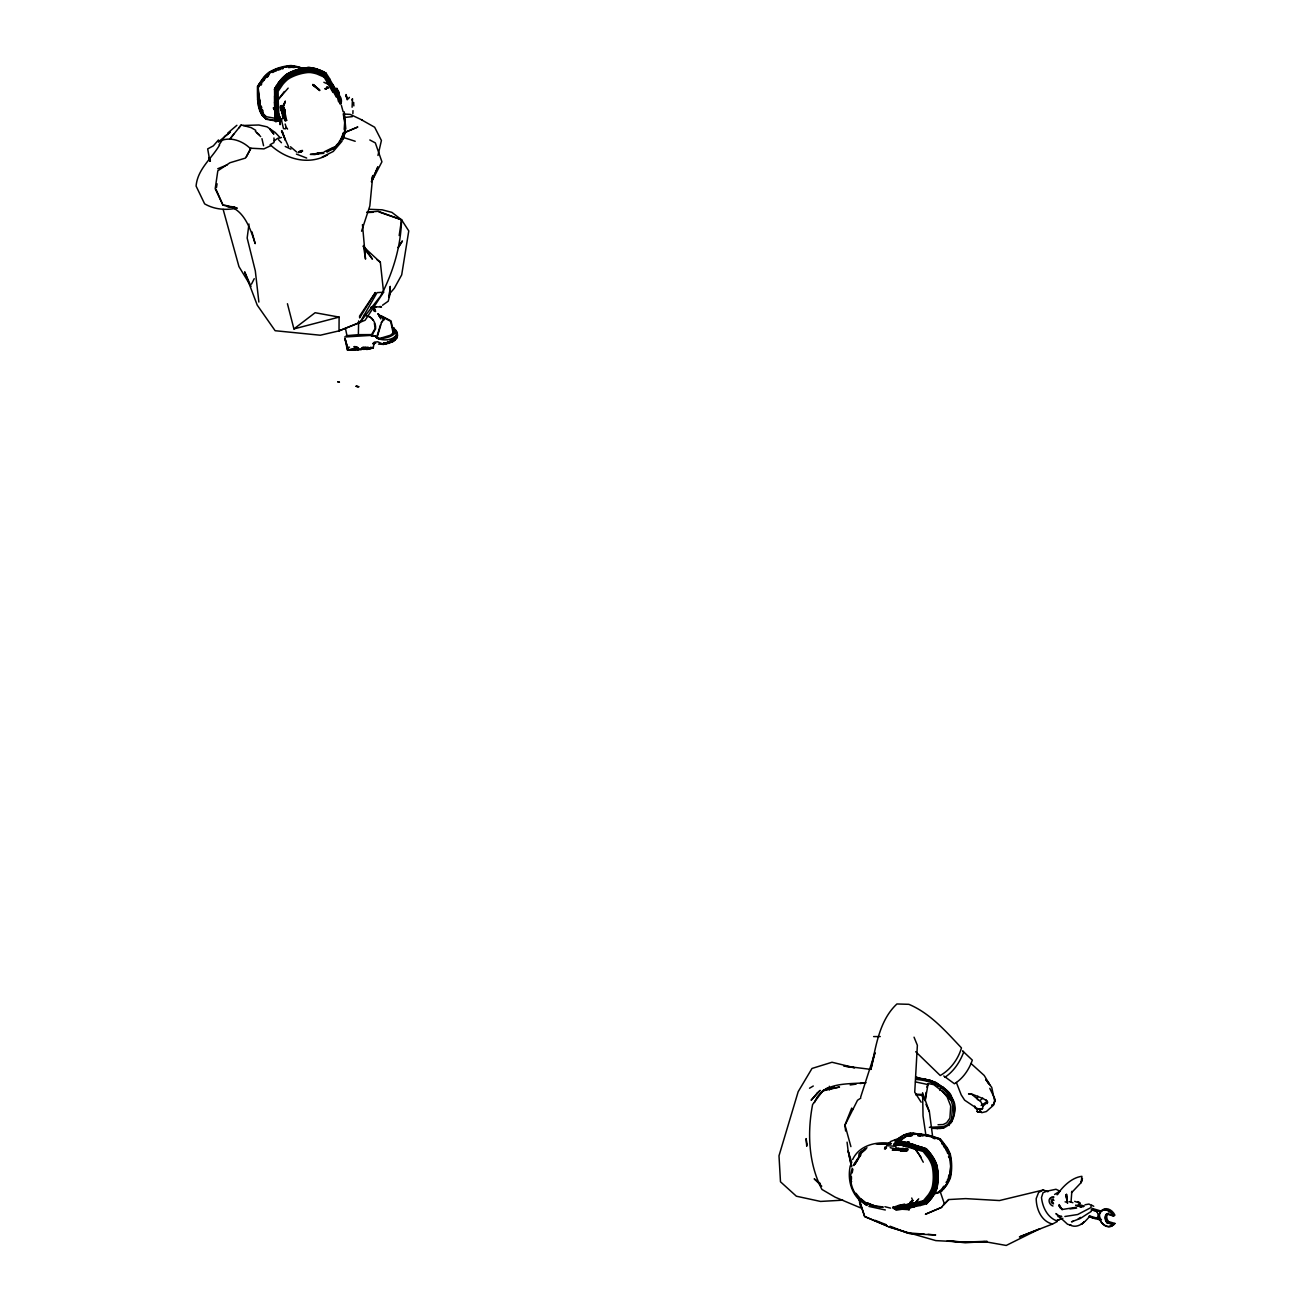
<?xml version="1.0" encoding="UTF-8"?>
<svg xmlns="http://www.w3.org/2000/svg" width="1311" height="1311" viewBox="0 0 1311 1311"><rect width="100%" height="100%" fill="white"/><g stroke="black" fill="none" stroke-linecap="round" stroke-linejoin="round"><path stroke-width="1.5" d="M296.941 66.55L298.334 67.435L291.321 65.665L277.342 68.696L269.624 72.351L262.036 80.086M287.437 303.726L293.926 328.93L315.115 312.723L339.107 317.098L339.025 330.864L320.294 335.223L275.13 330.716L257.235 305.152L244.649 271.836L251.007 286.421L238.963 266.625L223.149 209.399M943.084 1142.684L949.819 1154.696L951.065 1163.316L949.983 1177.884L946.05 1185.603L949.459 1177.786L950.639 1166.167L949.295 1154.745L945.297 1146.797L939.446 1139.456L928.762 1135.588L912.833 1133.261L928.139 1135.047L940.282 1138.817L947.066 1147.617A39.33 37.445 56.3 0 1 950.311 1154.335A52.686 50.162 56.3 0 1 951.655 1165.84L951.655 1166.118A52.686 50.162 56.3 0 1 950.475 1177.524A39.805 37.888 56.3 0 1 946.526 1185.242L941.921 1190.109L944.805 1187.668M345.793 128.986L344.236 111.845M371.16 348.234L373.242 347.874L374.291 342.171L377.748 341.794L383.566 344.416C382.402 342.679 385.172 341.581 384.598 344.17L386.974 343.597L387.63 341.483L387.974 343.351C391.284 344.301 389.514 337.074 390.875 342.433C393.595 342.269 391.366 336.009 393.054 341.548L394.3 340.614L394.201 338.074L394.3 340.614M274.835 89.738L275.621 88.624M358.018 349.627L358.313 347.71L357.985 349.627L356.838 349.66M324.358 77.202L316.967 73.99A37.872 36.118 -76.9 0 0 310.363 72.531L307.938 72.515A50.555 48.196 -76.9 0 0 298.662 74.383L298.416 74.448A50.555 48.196 -76.9 0 0 289.633 78.152L287.568 79.561A37.872 36.118 -76.9 0 0 282.684 84.543L278.112 91.344L278.407 109.239M336.452 97.276L324.767 76.005L317.082 72.58A38.838 37.036 -76.9 0 0 310.314 71.089L309.035 70.958A51.309 48.917 -76.9 0 0 298.302 72.974L298.039 73.039A51.309 48.917 -76.9 0 0 287.945 77.464L286.912 78.299A38.838 37.036 -76.9 0 0 281.898 83.412L277.047 90.705L277.965 120.907L266.985 118.973C256.235 113.975 257.53 97.03 257.448 86.411L263.675 77.3A39.33 37.495 -76.9 0 1 269.017 72.236A52.686 50.228 -76.9 0 1 279.407 67.68L279.685 67.598A52.686 50.228 -76.9 0 1 290.731 65.55A39.805 37.937 -76.9 0 1 299.137 67.238L303.906 68.942M257.923 91.442L258.038 86.526L260.594 108.239L262.364 112.697L266.051 116.613L263.773 115.352L260.201 108.19L258.316 91.541M274.704 102.324L274.54 89.05L276.375 85.854M275.884 89.918L276.785 121.136L275.556 108.797A232.194 221.362 -76.9 0 1 275.507 89.656L281.734 80.561A39.33 37.495 -76.9 0 1 287.076 75.481A52.686 50.228 -76.9 0 1 297.482 70.925L297.744 70.86A52.686 50.228 -76.9 0 1 308.79 68.811A39.805 37.937 -76.9 0 1 317.213 70.483L325.554 74.252A232.194 221.362 -76.9 0 1 334.862 90.525M283.586 111.566L283.373 110.566L285.618 120.645L286.667 120.333C285.683 117.548 284.995 107.076 281.406 110.566A3.441 0.901 72.9 0 1 280.636 107.076L280.652 106.896A4.146 1.098 72.9 0 1 281.685 106.683A9.013 2.376 72.9 0 1 282.471 107.748L282.766 108.239A3.359 0.885 72.9 0 1 283.569 110.173M283.897 111.959L284.831 112.254M338.222 95.228L339.287 94.9M365.769 347.431C370.063 347.923 367.686 346.366 367.621 349.136L363.278 349.332M275.195 89.115L275.49 88.361L275.769 89.312M352.872 113.615L352.987 110.648M953.884 1112.007L954.113 1106.238M299.711 67.861L298.351 66.91M362.737 347.415L364.36 347.448L364.065 349.349M281.095 108.846L281.586 110.976M336.96 93.605L336.616 92.278M374.471 307.987L374.471 310.461M357.149 349.66L354.396 348.775L354.249 346.612L356.002 346.727C354.74 350.316 363.704 351.02 362.901 347.349M860.344 1155.991L860.426 1154.68L860.016 1155.728M859.623 1155.892L859.705 1154.549L859.164 1156.613M344.187 129.347L344.662 122.644L343.253 113.828M926.041 1080.346L925.14 1079.264M302.513 68.352L299.744 67.336M346.17 335.698L358.362 334.666L358.64 320.916M909.49 1207.07L909.26 1209.66L895.151 1208.84L901.902 1208.234M937.644 1128.345L936.791 1128.361C952.36 1130.541 957.98 1111.072 952.31 1099.159C945.936 1085.066 930.515 1078.986 915.996 1077.871M352.102 107.24L352.495 98.718L351.938 100.046M850.282 1165.692C847.742 1177.442 850.118 1190.175 858.492 1199.106M925.189 1100.666L928.139 1083.591L933.694 1084.623L942.314 1091.293L951.065 1099.929L952.605 1105.468L951.589 1119.07L947.64 1124.625L943.527 1126.657L929.384 1127.329M925.173 1100.601L926.14 1092.309M284.503 111.091C284.88 112.402 279.948 109.305 282.701 109.714M284.602 111.451L284.421 110.239M926.844 1087.098L928.139 1083.591M248.975 224.05L247.156 238.045L255.317 270.885L258.873 302.054M942.838 1087.753L935.185 1081.952L930.548 1080.887M381.304 322.768L384.189 318.884L378.043 313.837L380.829 318.884M345.825 96.719L346.071 94.572L347.235 99.013L346.219 95.67M338.631 97.62C330.339 89.214 343.859 94.212 341.007 103.585L339.959 103.913L337.91 95.162L334.354 88.968L336.861 88.443L337.91 93.196M989.789 1088.359L995.262 1099.683L993.836 1103.747L995.262 1099.683M277.604 113.664L277.195 114.45L277.965 114.09M279.915 119.268L280.046 119.53M340.581 101.242L340.729 101.521M399.183 235.554L401.559 219.806L391.891 212.366L382.091 209.809L369.669 209.301M1071.054 1201.777L1071.841 1191.322L1071.529 1192.731L1081.165 1182.538L1081.903 1176.328C1071.923 1177.475 1062.779 1186.389 1057.108 1194.78L1060.288 1190.847L1054.585 1194.468M347.218 99.833L347.497 98.063M216.446 187.653L217.085 183.802M374.307 309.609L375.29 311.379L374.274 309.773M935.382 1082.657L937.512 1083.689M852.166 1172.903L852.904 1169.166M923.337 1200.794L928.483 1194.6A37.872 36.069 56.3 0 0 931.711 1188.585L932.4 1186.226A50.555 48.13 56.3 0 0 933.268 1176.606L933.252 1176.344A50.555 48.13 56.3 0 0 932.268 1166.659L931.531 1164.234A37.872 36.069 56.3 0 0 928.237 1157.974L923.141 1151.484L900.231 1144.88M937.218 1186.93L936.906 1188.421A40.805 38.855 56.3 0 1 932.858 1196.353L930.941 1198.942M987.232 1103.6L987.593 1101.879L985.725 1099.978L986.872 1100.879L983.397 1098.733L972.434 1094.292L968.55 1093.915L971.172 1093.833L980.956 1101.895L982.939 1106.074L982.562 1108.5L979.333 1109.221L976.597 1108.205L964.634 1100.175L961.209 1094.865L956.342 1082.444M885.925 1147.584L884.761 1147.387L885.925 1147.584L886.695 1145.699L895.888 1146.273L896.216 1149.272M852.248 1168.396C848.446 1178.966 851.609 1191.355 859.737 1199.024M281.078 107.797L281.832 107.649A7.882 2.081 72.9 0 1 282.504 108.584L282.75 108.977M904.541 1208.873L905.245 1208.84A8.21 1.426 -0.4 0 0 906.524 1208.595L906.737 1208.119M907.376 1207.497L904.754 1206.775L906.245 1206.53M353.2 103.553L353.593 102.389L353.855 105.896M283.422 111.484L284.471 111.189M335.944 93.474C337.779 93.228 335.01 94.048 335.337 91.655M374.569 309.871L375.012 311.068L374.34 310.084M977.842 1096.176L977.121 1098.749L978.58 1100.306M377.961 155.468L381.419 140.49L374.651 127.233L361.459 119.793M994.656 1101.42L993.574 1105.124L986.347 1111.548L981.71 1112.695L979.628 1110.45L982.562 1108.5L979.333 1109.221L980.284 1109.188M342.728 139.835L345.481 131.051M348.284 98.866L349.398 97.358M361.557 231.211L369.833 206.007L372.783 175.576L371.619 179.099M860.672 1097.045L874.961 1052.717L870.865 1069.465C875.846 1046.833 879.107 1020.564 896.921 1003.964L908.867 1004.324C930.368 1013.403 945.772 1031.331 961.471 1047.915C958.194 1059.108 950.459 1069.76 940.249 1075.512L915.717 1051.717M342.45 138.605L344.859 131.592M341.942 138.065L343.744 132.903M394.201 340.123L396.889 337.746L396.463 334.584M380.501 324.784L377.011 336.173M900.739 1143.733L895.495 1142.553L924.402 1150.337L929.991 1157.4A39.166 37.298 56.3 0 1 933.416 1163.873L933.924 1165.168A51.637 49.162 56.3 0 1 934.071 1187.635M912.833 1133.261C907.441 1132.016 896.314 1138.259 896.495 1141.553L896.626 1140.341M896.052 1140.603L898.985 1141.275L909.26 1134.474L918.142 1134.162L935.218 1137.587L939.807 1139.161L941.593 1141.832M901.427 1141.439L905.344 1142.405M904.492 1134.736L895.626 1141.324L925.107 1149.747L930.941 1157.089A39.428 37.527 56.3 0 1 934.956 1165.02A52.358 49.851 56.3 0 1 935.104 1187.897M904.311 1135.949L906.95 1133.786M900.542 1140.16L906.933 1135.359M906.802 1135.719L909.26 1134.474M910.916 1133.278L906.802 1134.146M341.86 138.786L344.58 131.477L345.137 122.89L343.711 113.893M364.278 315.066C371.374 315.689 376.126 321.867 375.601 328.832L371.39 336.14L375.683 336.157L378.42 338.828C384.598 338.418 392.415 337.206 396.348 331.716L393.48 327.586L397.249 333.6C394.054 340.581 383.222 341.221 376.912 338.091L381.714 321.9L384.189 318.884M341.352 138.245L343.384 132.853M342.45 139.523L345.498 131.608M283.127 107.436L285.29 101.848M342.532 137.409L344.957 131.182M909.129 1134.834L912.882 1134.048M934.071 1187.848L933.579 1189.093A39.166 37.298 56.3 0 1 930.253 1195.304L924.763 1201.941L907.376 1206.005M939.921 1090.441L941.265 1087.065L942.92 1087.13M371.963 180.918L377.879 166.858L371.455 181.393M912.948 1134.392L918.142 1134.162M283.143 106.093L285.323 101.045M283.405 105.47L285.093 101.848M917.995 1134.523L920.601 1134.425M921.436 1133.835L921.289 1135.047M381.157 295.286C393.218 271.901 400.871 246.239 401.559 219.806L378.224 211.317L366.719 212.202M920.453 1134.785L924.108 1134.884M855.034 1164.217L859.672 1156.646M395.201 337.451L395.217 339.09C398.183 338.353 398.38 331.208 395.217 332.158M251.483 284.143L254.219 278.702M914.39 1144.896L908.228 1143.553L918.847 1146.289M923.927 1135.244L927.451 1135.539M860.819 1153.074L866.112 1148.797M246.501 156.681L250.909 148.225L263.904 148.897L270.623 145.75M853.953 1165.495L857.804 1159.35M853.133 1165.479L859.344 1156.105L858.967 1153.549L865.489 1148.616M396.659 336.501L396.594 334.321L397.135 337.255M930.548 1136.227L927.27 1135.883M257.825 86.673L259.693 83.625L258.414 86.772M258.595 87.198L259.25 86.002M274.458 89.476L275.72 87.296M275.605 90.246L281.046 82.134A39.428 37.593 -76.9 0 1 287.289 75.972A52.358 49.916 -76.9 0 1 308.708 69.401M250.909 148.225L245.436 158.09L229.949 162.744L217.823 170.807L215.201 188.735L222.985 205.188C242.928 206.401 249.991 227.327 255.186 243.649L251.941 231.867M951.442 1098.126L953.228 1100.109L952.687 1101.109M920.322 1146.764L925.976 1149.124L928.106 1151.484M359.853 322.588L383.582 292.222L365.113 320.245L339.025 330.864L359.853 322.588L377.027 292.632L383.582 292.222L380.337 262.266L363.18 246.484M991.755 1105.402L992.263 1104.517M372.095 333.666L375.225 328.373L374.356 323.358M275.294 87.952L276.555 85.903M371.439 181.885L381.927 161.81L375.339 142.915L369.817 139.966M394.758 340.45L395.561 336.485L396.086 338.746M398.167 247.632L402.411 240.945L398.331 247.337M259.414 83.904L262.347 79.758L260.004 84.019M260.643 84.773L261.463 83.478M260.955 85.166L261.774 83.871M276.113 86.575L277.424 84.543M276.408 86.968L277.26 85.657M342.515 137.901L336.255 146.537L326.996 152.174M339.172 141.785L342.024 137.376M219.15 144.734L224.869 136.246L230.441 131.985L218.347 141.949C228.786 135.836 241.879 140.359 250.04 148.274M912.128 1199.09L911.735 1198.025M277.244 84.51L278.325 83.216M943.838 1187.815L946.05 1185.062A39.428 37.527 56.3 0 0 949.951 1177.425A52.358 49.851 56.3 0 0 950.688 1173.214M946.05 1185.603L944.723 1186.619M949.066 1125.526L950.016 1122.019M950.459 1123.527C953.818 1119.348 957.21 1107.238 953.228 1100.109M219.576 145.062C211.513 158.795 197.535 169.103 196.093 186.08L204.631 203.861C214.414 209.514 226 210.497 236.849 208.105L227 206.384L237.078 208.138M852.625 1159.547C859.36 1145.044 876.895 1141.111 891.398 1143.503M814.475 1102.502C822.587 1081.477 847.889 1084.41 865.997 1082.689L860.065 1083.542M262.331 82.216L264.15 79.84M278.145 83.183L281.242 79.545A40.362 38.478 -76.9 0 1 286.732 74.334L288.076 73.58A53.227 50.752 -76.9 0 1 307.167 67.713M277.834 83.97L279.259 81.954M932.006 1197.598L929.974 1200.139M942.92 1187.389L943.789 1186.209M945.215 1186.275L939.823 1192.305L936.873 1193.092M342.04 141.178L333.256 151.453L322.227 157.025M262.626 80.184C270.164 69.827 284.52 64.78 296.941 67.074M278.751 82.724L279.702 81.511A39.805 37.937 -76.9 0 1 283.799 77.185M279.046 83.134L280.964 80.807A38.937 37.134 -76.9 0 1 282.996 78.66M376.421 337.714L380.19 338.304L390.481 335.223L395.086 331.355L393.874 329.192M233.751 134.23L230.015 138.868L241.224 124.955L251.188 127.626L255.776 130.379M238.733 128.036L241.224 124.955M930.843 1197.664L925.828 1202.908A232.194 221.067 56.3 0 1 907.949 1207.152L907.966 1207.12M906.638 1204.694L915.471 1202.793L918.7 1198.811M917.766 1200.024L915.471 1202.793M370.603 308.216L371.521 307.364M284.34 91.491L278.014 99.816L288.158 88.116M929.433 1198.631L927.418 1200.876M927.238 1201.843L926.664 1201.548M928.041 1200.614L931.695 1195.878A39.805 37.888 56.3 0 0 935.644 1188.159A52.686 50.162 56.3 0 0 935.48 1164.971A39.33 37.445 56.3 0 0 932.236 1158.236L925.451 1149.452A232.194 221.067 56.3 0 0 907.523 1143.815M928.958 1201.302L930.138 1200.024M942.494 1188.176L940.511 1190.388M943.854 1188.831L939.823 1192.305M218.495 139.949L213.316 145.865L207.679 148.897L209.858 160.942M885.351 1148.698L884.483 1148.895M1108.303 1213.33L1107.451 1214.265A6.358 4.736 55.3 0 0 1107.451 1219.918L1108.467 1221.541L1114.907 1223.442L1113.678 1224.802A9.292 6.932 55.3 0 1 1110.188 1225.916M1113.023 1224.458L1112.105 1225.441A8.931 6.67 55.3 0 1 1101.519 1222.311A8.931 6.67 55.3 0 1 1101.519 1211.036A8.931 6.67 55.3 0 1 1112.105 1214.166C1115.235 1218.558 1106.845 1211.053 1105.828 1214.953A6.719 5.015 55.3 0 0 1105.828 1220.951L1107.008 1222.77L1112.941 1224.523M1114.907 1223.442L1112.4 1225.67A9.292 6.932 55.3 0 1 1101.387 1222.426A9.292 6.932 55.3 0 1 1101.387 1210.692A9.292 6.932 55.3 0 1 1112.4 1213.953L1113.629 1216.034L1114.907 1215.15L1113.678 1213.068A9.292 6.932 55.3 0 0 1101.437 1211.167L1091.916 1208.349M335.813 145.882L338.222 143.26M927.909 1202.449L929.122 1201.204M1089.146 1216.936C1084.705 1222.376 1077.314 1229.144 1069.94 1224.916L1071.038 1225.244L1067.531 1224.245L1055.945 1213.576L1059.337 1216.575L1058.223 1215.494M927.008 1201.876L927.86 1201.105M1047.899 1191.765L1043.359 1189.962L999.474 1200.548L965.65 1198.615L948.705 1199.549L941.265 1207.48L925.402 1214.265L941.773 1207.316M943.281 1205.038L948.705 1199.549M926.516 1203.842L928.057 1202.334M939.102 1191.65L940.02 1190.732M936.431 1192.994L941.38 1190.863M934.694 1193.879L941.822 1191.109M395.004 339.615L393.628 339.156L395.004 339.615L396.889 337.746M951.294 1099.11C953.507 1095.57 946.608 1089.654 943.412 1087.819L941.265 1087.065M396.496 334.059L396.659 331.568L394.791 330.454M887.826 1144.224L890.726 1141.455L902.099 1137.079M987.544 1102.19L983.021 1106.091M980.087 1100.47L982.742 1098.176M227.721 133.116L236.881 125.299M911.506 1201.138L912.735 1200.122L909.752 1202.58M911.8 1201.482L913.046 1200.45L909.998 1202.924M300.252 151.912L301.399 150.994L298.597 151.732M301.546 151.666L298.187 152.535L301.809 151.634M886.547 1147.715L885.269 1148.911M949.262 1093.866L946.476 1096.078L942.314 1091.293M274.278 140.883L277.473 138.425L281.488 137.475M868.783 1203.334L867.554 1204.58M906.376 1146.289L895.479 1143.798L895.462 1140.029L906.36 1142.504M895.495 1142.553L899.625 1139.308M895.479 1143.798L895.61 1139.915M905.229 1148.747L908.064 1148.993L907.179 1149.567A9.554 1.655 -0.4 0 1 905.688 1149.845L892.48 1150.239L893.168 1148.616L903.705 1148.534M892.48 1150.239L897.101 1149.894M912.309 1147.961L915.094 1148.977L918.372 1153.221L923.272 1162.202M915.094 1148.977L921.272 1157.531M904.443 1208.07L892.889 1208.283L893.578 1206.661M895.544 1207.857L899.936 1207.792M912.538 1203.482L923.485 1200.679M1078.216 1218.968L1080.428 1217.411M382.484 305.25L388.22 301.202L390.317 292.927L394.3 288.289L401.69 274.884L408.77 230.916L401.559 219.806L379.092 212.021M334.076 147.078L324.161 151.847M1091.227 1210.004C1101.093 1208.906 1100.191 1224.523 1089.277 1215.838M1100.158 1212.036L1101.437 1211.167M1113.629 1224.327L1107.205 1222.426L1106.189 1220.803A6.358 4.736 55.3 0 1 1106.189 1215.133L1108.467 1213.249M1100.158 1220.328L1100.503 1220.099A9.292 6.932 55.3 0 1 1099.454 1215.641M1107.205 1222.426L1108.467 1221.541M1107.008 1222.77L1105.927 1220.885M865.096 1149.632L859.623 1154.712M981.152 1105.517L986.855 1101.617M866.981 1147.731L860.59 1152.09L860.737 1155.106M395.266 339.582L391.858 340.663M1091.326 1211.348L1080.379 1218.427L1071.529 1221.819L1073.332 1221.213M300.383 151.797L301.661 150.962M860.819 1098.077L857.525 1100.257L844.907 1125.313L845.644 1131.016M946.362 1095.734L951.065 1099.929L952.31 1099.159M944.87 1077.265C953.703 1071.546 959.98 1061.943 963.667 1052.192L962.569 1050.898L972.32 1060.124C969.14 1069.497 962.929 1078.576 954.424 1083.755L943.773 1075.987M809.526 1088.212L813.279 1086.016M333.223 147.832L326.636 151.437M217.741 168.758L227.426 164.744M918.044 1077.658L916.258 1077.281L924.468 1079.69M906.262 1150.386L905.622 1149.911M907.409 1150.402L906.77 1150.632A9.013 1.573 -0.4 0 1 905.36 1150.911M906.966 1208.463L906.262 1208.562A7.882 1.377 -0.4 0 1 905.049 1208.808M1043.359 1189.962L1038.607 1192.453L1036.198 1198.582C1036.264 1209.103 1041.36 1221.426 1052.52 1224.032L1057.272 1221.557M951.54 1100.486L952.835 1099.831L952.31 1098.028M909.064 1144.454L904.164 1144.257L908.802 1141.881L909.064 1144.454L893.627 1145.273L902.066 1144.7M924.386 1078.969L924.665 1079.477M344.613 337.009L372.914 335.272L372.095 334.731L372.406 336.37M327.504 154.895C308.151 165.71 285.454 159.09 270.132 144.669L274.015 142.555M919.65 1078.248L917.864 1078.084M930.712 1081.329L924.189 1079.068M344.973 338.812L347.382 350.07L355.134 349.758M903.525 1144.175L908.802 1141.881L901.558 1143.553L903.525 1144.175L895.167 1144.487M343.269 133.214L357.805 127.02L343.859 132.755M275.818 110.534L273.409 107.977L277.44 111.812L281.504 120.956L275.736 107.01L273.425 107.994L277.195 114.45M1059.272 1190.83L1055.961 1189.274L1046.719 1191.207L1043.048 1192.699L1041.491 1197.5C1042.458 1206.907 1047.161 1217.018 1056.387 1220.738L1060.058 1219.246M365.277 347.399C365.097 352.987 374.045 345.072 372.422 348.152M942.593 1143.045L944.444 1145.535M907.966 1136.129L912.095 1135.342M1052.52 1224.032L1019.417 1236.896L1039.934 1228.718L1006.225 1245.45L984.414 1241.583L962.749 1241.992L935.825 1240.616L888.235 1226.867M1056.387 1220.738L1062.877 1218.296M902.083 1143.88L893.578 1144.208L895.544 1144.061M901.083 1143.831L901.165 1144.028M896.118 1208.84L902.165 1207.972M901.968 1207.644C901.591 1210.463 903.197 1206.989 901.722 1207.693M364.36 347.448L363.278 347.612L363.868 349.349M298.449 73.596L297.466 69.647M281.373 109.583L282.422 109.272M335.714 92.852L336.763 92.524M281.57 110.386L282.635 110.058L282.16 108.534M283.422 113.401C285.47 117.007 279.276 111.697 282.717 111.189M337.763 94.769L338.812 93.786M283.963 114.368L285.011 114.041M338.287 97.637L339.352 97.309M275.146 118.432L276.31 118.088M276.9 120.727L275.343 120.907M278.211 102.963L279.177 120.481L275.654 121.562L274.982 110.255M339.844 101.701L341.352 101.324L338.648 95.572M283.242 114.68L284.766 120.497L286.667 120.333M322.26 152.486L314.919 154.583L310.346 154.37L323.85 153.338M375.864 307.249L370.947 307.216M906.294 1150.501L905.868 1150.517A7.882 1.377 -0.4 0 1 904.639 1150.763M907.818 1208.676L907.163 1208.676A9.013 1.573 -0.4 0 1 905.77 1208.955M920.158 1205.546L926.68 1203.727M293.926 328.93L339.107 317.098M1076.675 1208.087L1069.973 1208.906M340.762 138.917L344.711 137.901L355.199 141.26M319.015 152.813L313.149 154.305L321.211 153.059M920.322 1205.432L902.099 1209.299M904.737 1204.088L897.969 1205.678L903.623 1205.088M1075.757 1207.382L1062.074 1209.512L1059.091 1204.596L1060.271 1207.988M301.563 151.306L300.301 151.584L302.595 151.093M300.17 150.929L302.448 150.437M908.343 1208.103L914.357 1206.857M907.786 1206.775L925.468 1202.58L931.22 1195.698A39.428 37.527 56.3 0 0 935.12 1188.061M912.702 1203.367L900.657 1205.743M364.835 349.25L370.259 348.824L370.816 347.153L370.931 348.628M317.115 153.469L320.539 152.813M347.972 349.808L347.513 347.235L348.66 349.66L354.396 348.775M296.958 70.171L296.86 71.04M901.181 1206.694L924.402 1201.613L929.778 1195.124A38.838 36.97 56.3 0 0 933.071 1188.979L933.547 1187.75A51.309 48.851 56.3 0 0 934.694 1176.672L934.694 1176.393A51.309 48.851 56.3 0 0 933.383 1165.217L932.891 1163.955A38.838 36.97 56.3 0 0 929.515 1157.547L924.058 1150.632L902.263 1144.11M243.109 125.479L258.857 125.004L267.083 126.839L275.212 132.509L280.079 137.622M317.409 153.502L323.473 152.584M980.628 1112.039L977.334 1111.613L980.628 1112.039L977.334 1111.613L976.941 1109.63M902.722 1209.135L895.937 1210.217L896.068 1206.333M895.921 1206.448L900.804 1205.645M896.068 1207.447L904.426 1206.939L892.873 1207.152M896.085 1207.857L899.575 1207.333M1085 1204.776L1088.966 1204.055L1091.211 1205.284L1090.899 1207.611L1077.708 1214.51L1064.876 1216.493M904.131 1149.698L905.36 1149.78A9.013 1.573 -0.4 0 0 906.753 1149.501L906.737 1148.682M904.541 1207.742L905.245 1207.726A8.21 1.426 -0.4 0 0 906.524 1207.48L906.262 1207.447A7.882 1.377 -0.4 0 1 905.032 1207.677M907.589 1207.611A9.554 1.655 -0.4 0 1 906.098 1207.89L905.147 1207.906L908.49 1208.25L905.639 1207.923M905.147 1209.037L906.098 1209.021A9.554 1.655 -0.4 0 0 907.589 1208.726M834.386 1087.261L826.487 1088.392L821.899 1091.752L823.652 1090.031L839.499 1087.032L822.767 1090.899L812.607 1104.534C807.15 1132.655 808.543 1163.709 821.948 1189.454L835.254 1197.222L860.835 1207.972L859.524 1202.089M850.2 1084.967L856.116 1084.115M876.19 1143.962L890.792 1144.175M296.81 70.876L296.417 70.745A52.686 50.228 -76.9 0 0 293.762 71.646M350.594 349.627L355.855 349.463L348.808 350.037M900.723 1208.48L904.737 1207.972M932.219 1128.296L937.775 1128.427M908.998 1136.047L911.948 1135.703M894.839 1208.595L894.02 1208.808L896.118 1208.906M344.94 117.416L352.364 116.63M937.299 1128.361L931.99 1128.296M397.184 334.256L397.43 336.058M285.536 128.839L283.52 128.642L281.308 119.563L283.258 118.088L285.487 118.334M349.463 347.202L347.448 347.349L345.072 338.746L347.53 347.53M937.168 1128.345L944.149 1127.673M903.148 1206.546L904.115 1206.579M355.314 349.381L349.431 349.922L354.314 349.349M900.936 1149.944L905.36 1149.829M903.689 1150.878L904.852 1150.796A8.21 1.426 -0.4 0 0 906.13 1150.55M905.032 1151.074L903.345 1151.091M904.721 1207.792L903.607 1207.808M904.475 1207.972L905.426 1207.988M904.721 1208.922L900.673 1208.988L900.854 1207.906M905.426 1209.119L903.656 1209.004M307.167 67.615L308.675 67.484A40.805 38.904 -76.9 0 1 317.311 69.221L318.917 69.729M930.187 1080.51L931.99 1081.083L929.138 1080.297L930.646 1080.461M902.132 1150.861C898.51 1149.976 905.672 1149.288 903.246 1148.567M1058.075 1216.69L1061.746 1216.444L1059.485 1216.182M356.641 349.676L347.644 350.086L347.136 347.644M367.096 348.611L366.113 348.71L367.965 348.677M895.233 1208.562L903.82 1208.103M371.914 348.333L366.654 348.497L373.242 347.874M361.705 349.414L361.656 347.661M842.793 1200.171L820.522 1201.433L796.367 1196.206L780.487 1181.801L778.996 1155.794L798.17 1091.702L812.001 1068.449L831.993 1062.254L854.608 1067.744L843.874 1066.04L870.602 1069.35M903.918 1148.731L905.344 1148.698M357.887 349.627L358.28 347.71L358.296 349.595M904.246 1150.009L902.558 1150.058M903.64 1207.873L904.656 1208.07M904.656 1209.184L902.607 1209.234M367.146 212.546L373.111 212.284M375.667 343.269L372.848 343.367M878.026 1143.88L890.316 1143.847M388.089 341.745L393.054 341.548M388.417 341.974L392.382 341.81M383.943 343.007L390.088 342.777M895.233 1207.578L900.673 1207.382M900.002 1207.939L894.217 1207.955M938.037 1124.74L943.133 1124.559L946.657 1122.79L949.885 1118.201L950.704 1106.042L946.952 1096.406M901.689 1149.665L892.48 1149.108M358.362 334.666L371.505 334.6M366.605 347.53L367.686 347.513M357.641 386.63L356.084 386.253L358.739 386.729L356.084 386.253M384.09 343.4L387.974 343.351M902.558 1151.189L903.426 1151.189M873.618 1036.575L880.222 1036.575M356.1 348.792L362.803 349.087M904.541 1148.715L904.59 1149.845M901.771 1151.058C898.51 1151.287 900.198 1148.731 902.656 1149.78M287.109 128.298L287.519 129.117M883.073 1206.972L873.454 1205.678M933.907 1176.622L938.119 1176.524M895.528 1206.726L899.444 1206.89L899.461 1208.005M882.827 1207.333L873.028 1206.038L865.227 1202.974L874.142 1206.153L866.522 1203.482M384.025 343.466L386.974 343.597M901.542 1151.14L905.704 1150.976A9.554 1.655 -0.4 0 0 907.179 1150.681L907.917 1149.976M902.951 1207.824L901.083 1207.955M902.263 1208.087L903.967 1208.775M905.016 1148.534L906.507 1148.534M915.799 1094.832L921.764 1095.127L923.452 1098.831M344.219 114.057L350.168 114.385L362.18 120.055M916.028 1094.161L922.698 1094.521M277.965 120.907L276.654 90.443L281.619 82.986A39.166 37.347 -76.9 0 1 286.667 77.824L287.732 76.956A51.637 49.228 -76.9 0 1 308.773 70.483M378.502 344.088L383.566 344.416M365.425 348.988L367.26 349.119M261.741 114.991L266.199 119.219M275.13 118.301L265.674 116.597M228.933 206.532L234.718 206.974M908.834 1232.946L924.157 1234.093M927.991 1234.372L935.661 1234.946L909.85 1233.684L889.219 1226.735M1074.676 1201.368L1080.28 1203.301L1077.609 1201.613L1079.314 1202.466M372.209 306.676L381.501 307.02L379.993 306.413M905.622 1206.792L908.457 1207.038L907.163 1207.546A9.013 1.573 -0.4 0 1 905.754 1207.824M291.501 67.271L292.812 67.402A39.166 37.347 -76.9 0 1 294.188 67.598M308.97 70.417L310.281 70.548A39.166 37.347 -76.9 0 1 317.098 72.056L324.964 75.563L333.961 91.426M260.643 112.418L262.134 115.024M274.507 108.6L275.244 115.024M890.579 1208.136L884.925 1206.71M917.995 1135.375L923.091 1135.982M917.847 1135.736L920.289 1135.998M371.062 335.436L374.684 335.813L376.912 338.091M259.889 110.566L261.02 112.451M885.335 1209.971L868.865 1206.415M906.016 1206.825L906.884 1206.89M906.032 1207.955L906.884 1208.021M258.611 105.749L260.283 110.616M901.64 1150.763L901.575 1149.6M901.673 1209.053L900.854 1209.037M258.414 104.929L258.988 105.798M226.934 205.876L222.985 205.188L216.135 189.571M230.867 206.564L234.816 207.253M328.389 84.297L323.866 82.298M340.155 103.438L341.007 103.585M284.766 120.497L285.618 120.645M279.177 120.481L278.587 115.499M265.805 119.203L276.785 121.136M901.345 1148.977L897.576 1148.289L900.968 1149.354M257.595 99.226L258.791 104.995M905.967 1148.829L906.016 1149.354A8.21 1.426 -0.4 0 1 904.836 1149.681M915.717 1079.445C930.122 1080.362 944.657 1085.967 951.065 1099.929M928.024 1084.574L915.52 1081.919M901.067 1149.845L900.575 1150.829M372.832 343.777L374.209 344.072M328.258 87.345L326.931 86.919M326.668 87.378L327.996 87.804M895.462 1140.029L902.312 1141.635M895.757 1140.963L905.999 1143.421M326.947 87.575L328.537 87.935M379.502 316.41L382.681 317.147M890.169 1147.649L893.922 1148.616M1065.089 1201.826L1066.957 1202.318M904.606 1208.381L909.277 1209.66L906.196 1207.808M907.884 1142.897L913.931 1144.618M907.736 1142.995L926.287 1148.682L928.778 1151.419M1069.104 1201.597L1072.906 1202.711M1078.609 1204.399L1084.312 1206.087M1077.675 1205.055L1083.378 1206.743M1092.899 1209.561L1100.503 1211.806A9.292 6.932 55.3 0 0 1099.716 1213.576M1107.205 1214.117L1113.629 1216.034M1075.823 1205.268L1081.657 1207.005M1091.391 1209.889L1097.225 1211.61M1075.659 1205.383L1081.493 1207.12M1090.015 1216.084L1101.437 1219.459M1089.097 1216.723L1100.503 1220.099M933.153 1138.21L935.022 1138.784M914.209 1145.257L918.65 1146.65M977.695 1109.106L975.286 1108.303L974.679 1106.025M299.4 67.861L301.088 68.336M935.562 1137.604L938.479 1138.603M919.748 1146.601L926.14 1148.797L928.614 1151.533M356.002 346.727L357.674 347.366M354.249 346.612L356.313 347.399M867.095 1203.154L874.568 1205.809L865.817 1202.646L871.93 1205.071M306.676 158.057L296.433 154.092M365.523 314.968L371.226 317.819L373.242 320.31M318.737 69.696L320.343 70.286M300.498 68.238L301.874 68.762M381.321 316.443L390.662 321.326L393.185 333.207M875.092 1220.328L886.334 1224.736M890.071 1226.211L906.917 1232.815M381.321 315.836L391.006 320.9L393.824 332.928M320.163 70.237L321.752 70.876M301.923 68.238L303.3 68.828M374.241 310.461L375.716 311.133M373.881 310.904L375.339 311.559M321.572 70.843L323.145 71.548M285.224 146.439L290.911 149.175M322.965 71.515L324.538 72.252M1091.571 1205.12L1093.751 1206.284M900.919 1208.84L900.837 1207.644M324.358 72.22L326.259 73.219M282.635 110.058L281.767 109.468L282.734 117.236L282.717 113.615M255.366 131.362L260.66 136.573M315.59 86.903L312.673 85.002L319.655 90.59M859.557 1200.171L867.013 1205.481M377.142 259.857L380.337 262.266M859.606 1199.221L865.489 1203.645M860.327 1198.942L864.637 1202.22M820.309 1183.505L814.197 1178.835L821.751 1186.209M860.016 1198.959L866.096 1203.793M860.737 1198.68L866.702 1203.449M859.295 1199.434L865.883 1204.793M285.798 127.446L286.748 128.232M861.327 1200.204L866.489 1204.448M281.472 142.719L278.456 139.638M290.518 146.783L296.696 152.06M256.595 132.444L259.054 134.591M971.009 1063.5L984.217 1075.479L989.739 1084.656M381.354 316.754L384.041 319.9M942.085 1141.471L943.051 1142.864M928.565 1151.304L932.596 1156.548A40.805 38.855 56.3 0 1 936.742 1164.791A53.571 50.998 56.3 0 1 936.906 1188.34M855.936 1193.256L860.426 1198.762M906.393 1148.977L905.852 1149.403A7.882 1.377 -0.4 0 1 904.639 1149.632M365.163 249.975L372.439 259.152L363.442 245.518L365.523 259.119L362.475 224.591M941.691 1143.421L942.625 1144.634M929.565 1152.533L930.63 1154.057M929.106 1152.697L930.957 1155.188M943.101 1144.29L944.002 1145.519M930.531 1153.778L931.564 1155.352M943.51 1145.863L944.166 1146.863M931.433 1155.04L933.252 1157.99A40.362 38.412 56.3 0 1 936.595 1164.905L936.906 1166.446A53.227 50.67 56.3 0 1 937.054 1186.832M263.38 79.25L263.953 77.742A38.937 37.134 -76.9 0 1 269.23 72.728A52.358 49.916 -76.9 0 1 270.476 72.039M921.158 1102.223L914.734 1092.194L917.372 1045.309L914.046 1037.181M338.14 91.917L337.877 91.278A8.21 2.163 72.9 0 0 337.173 90.312A3.343 0.885 72.9 0 0 336.337 90.475L336.517 91.442M283.799 108.649L283.553 108.256A7.882 2.081 72.9 0 0 282.881 107.322L282.258 108.584M945.788 1146.453L946.575 1147.748A38.937 37.069 56.3 0 1 948.017 1150.37M852.674 1109.696L851.708 1108.123L844.956 1124.969L850.905 1146.617M326.078 73.187L329.749 78.955M324.161 77.169L332.978 92.425M396.02 330.274L396.774 333.109M288.518 146.619L281.521 131.166M329.569 78.922L335.813 89.918M378.043 313.837L379.944 317.196M277.637 114.008L277.014 111.796M332.666 84.346L335.632 89.885M334.551 90.803L325.357 74.678L317.18 71.007A39.428 37.593 -76.9 0 0 308.855 69.336M335.993 94.769L335.944 94.654A3.966 1.049 72.9 0 1 334.764 89.967A4.687 1.245 72.9 0 1 335.96 89.492A9.554 2.524 72.9 0 1 336.78 90.606A3.867 1.016 72.9 0 1 338.041 93.376L338.14 93.72M281.603 111.402L281.652 111.517A3.966 1.049 72.9 0 1 280.423 106.699A4.687 1.245 72.9 0 1 281.619 106.224A9.554 2.524 72.9 0 1 282.455 107.355A3.867 1.016 72.9 0 1 283.7 110.108L284.077 112.058M337.091 92.016L337.451 93.065M337.271 92.622L336.829 91.59A8.21 2.163 72.9 0 0 336.124 90.639A3.343 0.885 72.9 0 0 335.288 90.803L335.419 91.393M397.02 333.027L397.151 333.666M210.416 161.073L208.695 157.549L210.022 161.056M925.992 1104.37L929.384 1111.744L932.76 1137.587M396.397 331.896L397.249 335.075L396.905 333.666M340.352 101.701L341.04 102.619L338.615 94.998M335.927 94.245L335.747 93.835A3.441 0.901 72.9 0 1 334.96 90.328L334.993 90.148A4.146 1.098 72.9 0 1 336.026 89.951A4.146 1.098 72.9 0 1 337.074 89.623A9.013 2.376 72.9 0 1 337.861 90.672L338.156 91.18A3.359 0.885 72.9 0 1 338.959 93.114M282.635 110.648L282.455 110.239A3.441 0.901 72.9 0 1 281.898 108.371M284.028 108.879L284.52 110.288M284.176 109.468L283.553 108.01A8.21 2.163 72.9 0 0 282.848 107.043A3.343 0.885 72.9 0 0 282.012 107.207L282.176 108.174M282.979 109.19L283.471 110.616M283.127 109.796L282.488 108.338A8.21 2.163 72.9 0 0 281.783 107.371A3.343 0.885 72.9 0 0 280.947 107.535L281.209 108.911M951.13 1120.364L951.671 1121.79M338.402 97.096L340.073 101.521M262.462 109.829L262.839 110.779M262.085 109.796L263.069 112.304M858.213 1196.763L864.67 1216.542L887.449 1226.129L864.67 1216.542L858.23 1197.238M337.55 96.178L337.189 95.097M929.384 1111.744L922.6 1092.751L923.042 1116.054L925.943 1135.441M280.275 119.055L280.57 121.235L277.44 111.812M282.258 131.444L285.339 140.195L281.865 130.625M337.517 92.966L338.353 94.72M940.298 1191.879L944.264 1203.498M285.142 124.021L286.322 127.544M851.757 1162.611L848.168 1151.058L847.07 1142.16M339.188 93.392L339.09 93.048A3.867 1.016 72.9 0 0 337.845 90.295A9.554 2.524 72.9 0 0 337.009 89.164A4.687 1.245 72.9 0 0 335.813 89.64M338.762 93.212L339.402 94.392M284.848 110.124L284.749 109.78A3.867 1.016 72.9 0 0 283.504 107.027A9.554 2.524 72.9 0 0 282.684 105.912A4.687 1.245 72.9 0 0 281.488 106.371A3.966 1.049 72.9 0 0 281.504 106.945M341.352 105.273L343.138 111.763M337.566 97.948L338.599 101.832M279.554 67.648L279.964 69.221M284.798 116.302L285.831 120.17M275.736 107.01L276.588 110.19M261.299 106.24L261.758 108.043M260.905 106.191L261.381 107.994M337.976 93.704L338.402 95.031M284.7 110.124L285.142 111.73M336.698 92.278L336.403 91.328M395.119 336.993L395.332 337.861M1066.908 1199.483L1065.827 1194.911L1067.531 1203.301L1066.498 1194.124L1067.056 1201.269M260.233 103.29L259.644 99.652M261.954 138.671L263.56 145.718M851.675 1166.757L848.168 1151.058L851.363 1166.446M338.762 93.507L337.861 95.064L337.697 93.835M284.782 110.403C285.995 113.139 283.438 113.86 283.717 110.714M345.678 329.471L346.907 335.387M988.428 1082.362L988.641 1083.673L985.79 1079.527L991.722 1087.343L994.492 1100.421M279.538 119.252L280.243 124.103M335.452 91.77L336.157 90.918A7.882 2.081 72.9 0 1 336.845 91.836M281.128 108.502L280.931 107.633M279.358 118.269L280.079 124.643M926.353 1079.395L926.549 1081.149M374.913 309.183L375.11 311.018M276.523 120.694L276.588 121.579M274.851 114.975L275.654 121.562M365.523 347.333L365.638 348.89M904.148 1142.766L904.229 1144.257M275.802 110.435L275.982 113.615M275.13 115.139L274.409 102.291M274.589 108.682L274.933 115.106M829.306 1086.278L829.486 1089.933M336.468 91.065L337.222 90.59A7.882 2.081 72.9 0 1 337.894 91.508M938.119 1083.951L938.234 1086.295M364.442 347.53L364.524 349.218M336.861 88.443L336.976 91.737M339.27 94.687L338.238 96.391L338.222 95.015M273.966 137.966L274.081 141.441M368.604 347.481L368.637 349.07M902.755 1148.502L902.755 1149.632M898.822 1149.354L898.838 1150.484M899.231 1207.398L899.231 1208.529M893.168 1148.616L893.168 1149.731M851.445 1176.655L851.462 1179.458M274.573 95.949L274.589 102.324M936.791 1170.117A52.358 49.851 56.3 0 1 937.119 1174.41M937.103 1178.802A52.358 49.851 56.3 0 1 936.71 1183.063M932.613 1157.76A38.937 37.069 56.3 0 1 933.366 1159.055M934.055 1160.382A38.937 37.069 56.3 0 1 934.694 1161.71M935.284 1163.054A38.937 37.069 56.3 0 1 935.825 1164.414M948.935 1174.836A51.637 49.162 56.3 0 1 948.41 1177.573M947.935 1178.818A39.166 37.298 56.3 0 1 947.361 1180.097M946.755 1181.358A39.166 37.298 56.3 0 1 946.083 1182.604M944.33 1147.125A39.166 37.298 56.3 0 1 945.133 1148.387M945.854 1149.665A39.166 37.298 56.3 0 1 946.542 1150.96M947.181 1152.271A39.166 37.298 56.3 0 1 947.755 1153.582M948.558 1156.253A51.637 49.162 56.3 0 1 948.82 1157.662M948.672 1151.697A38.937 37.069 56.3 0 1 949.787 1154.401A52.358 49.851 56.3 0 1 950.77 1160.104M945.608 1148.026A39.166 37.298 56.3 0 1 946.345 1149.321M936.759 1188.536A40.805 38.855 56.3 0 1 932.711 1196.468M935.988 1188.88A39.805 37.888 56.3 0 1 935.398 1190.191M934.776 1191.486A39.805 37.888 56.3 0 1 934.087 1192.764M933.35 1194.026A39.805 37.888 56.3 0 1 932.563 1195.255M933.104 1157.629A39.805 37.888 56.3 0 1 936.349 1164.348M936.644 1165.807A52.686 50.162 56.3 0 1 937.66 1174.427M937.627 1178.851A52.686 50.162 56.3 0 1 936.791 1185.963M282.652 111.074A3.966 1.049 72.9 0 1 281.718 108.272M281.783 107.781A3.441 0.901 72.9 0 1 281.685 106.748L281.701 106.568A4.146 1.098 72.9 0 1 282.734 106.355A9.013 2.376 72.9 0 1 283.52 107.42L283.831 107.912A3.359 0.885 72.9 0 1 284.618 109.845M336.026 89.951A9.013 2.376 72.9 0 1 336.796 91L337.107 91.491A3.359 0.885 72.9 0 1 337.91 93.442M285.126 76.693A38.937 37.134 -76.9 0 1 286.24 75.792M272.704 72.498A51.637 49.228 -76.9 0 1 273.966 71.876M275.228 71.302A51.637 49.228 -76.9 0 1 276.506 70.761M277.801 70.253A51.637 49.228 -76.9 0 1 280.423 69.368M281.816 68.959A51.637 49.228 -76.9 0 1 283.16 68.614M288.584 67.598A51.637 49.228 -76.9 0 1 291.304 67.336M264.15 79.84A39.166 37.347 -76.9 0 1 265.101 78.709M266.084 77.628A39.166 37.347 -76.9 0 1 269.197 74.678M294.959 66.664A39.428 37.593 -76.9 0 1 297.728 67.336M292.173 66.222A39.428 37.593 -76.9 0 0 290.796 66.091A52.358 49.916 -76.9 0 0 289.403 66.206M271.738 71.384A52.358 49.916 -76.9 0 1 273.016 70.761M274.294 70.171A52.358 49.916 -76.9 0 1 276.9 69.106M278.227 68.647A52.358 49.916 -76.9 0 1 279.554 68.205L279.817 68.139A52.358 49.916 -76.9 0 1 281.16 67.746M282.504 67.385A52.358 49.916 -76.9 0 1 286.617 66.566M267.346 77.054A38.838 37.036 -76.9 0 1 268.378 76.087M263.56 79.742A39.166 37.347 -76.9 0 1 264.511 78.611M267.542 75.514A39.166 37.347 -76.9 0 1 268.608 74.563M317.508 69.254A40.805 38.904 -76.9 0 0 308.855 67.517A53.571 51.08 -76.9 0 0 297.597 69.598L297.138 69.663A53.571 51.08 -76.9 0 0 286.552 74.301A40.805 38.904 -76.9 0 0 280.046 80.692M314.755 69.876A39.805 37.937 -76.9 0 1 316.148 70.302M309.15 68.746A39.805 37.937 -76.9 0 0 307.741 68.598A52.686 50.228 -76.9 0 0 304.922 68.893M287.306 74.596A52.686 50.228 -76.9 0 0 286.027 75.301A39.805 37.937 -76.9 0 0 284.897 76.218M288.567 73.924A52.686 50.228 -76.9 0 1 289.846 73.301M291.14 72.711A52.686 50.228 -76.9 0 1 292.435 72.154M298.039 70.27A52.686 50.228 -76.9 0 1 300.76 69.598M1050.144 1199.057A4.654 3.474 55.3 0 1 1053.897 1197.09L1052.962 1197.73A4.654 3.474 55.3 0 0 1049.079 1200.729A4.654 3.474 55.3 0 0 1052.962 1206.022M1053.421 1202.957A2.163 1.622 55.3 0 1 1053.421 1199.221M1053.52 1203.826A2.163 1.622 55.3 0 1 1051.242 1201.04A2.163 1.622 55.3 0 1 1053.962 1200.417M806.806 1144.142L806.724 1146.224L806.134 1138.587L806.806 1144.142M390.268 286.503L389.072 297.302L390.268 286.503M356.461 346.891L356.182 348.824L356.461 346.891M1082.394 1178.589L1081.165 1182.538L1082.394 1178.589M336.845 95.359L336.583 96.195L336.845 95.359M942.33 1086.917L943.609 1088.196L942.33 1086.917M375.323 292.599L359.64 317.885L359.575 316.066L375.323 292.599M817.392 1092.85L811.116 1100.273L820.162 1090.391L817.392 1092.85M1084.443 1221.852L1081.198 1224.359L1084.443 1221.852M336.255 146.537L331.896 149.569L336.255 146.537M987.15 1241.468L965.207 1242.779L947.263 1240.812L962.749 1241.992L987.15 1241.468M339.385 382.222L337.894 381.862L339.385 382.222M326.275 89.263L325.194 88.919L326.275 89.263M326.505 88.82L325.423 88.476L326.505 88.82M313.886 85.018L312.755 84.445L319.769 90.115L313.886 85.018M1062.074 1209.512L1059.19 1206.038L1062.074 1209.512M272.639 132.493L269.886 129.183L273.819 134.099L272.639 132.493M851.495 1181.719L850.61 1179.523L851.495 1181.719M851.183 1180.949L850.593 1178.048L851.183 1180.949"/></g></svg>
